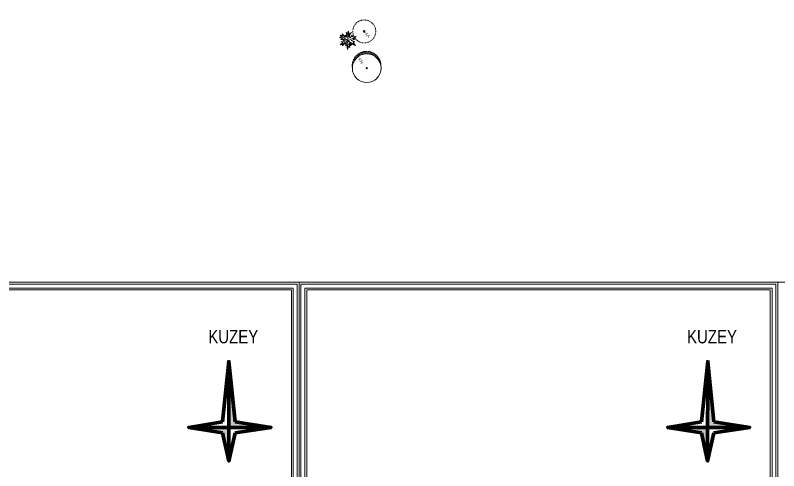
# Model space of a CAD drawing. Header units: millimetres. Extents: x -2145 to 33996, y -835 to 2363.
# Drawn here: x -145 to 1848, y 1173 to 2363 of the extents above; entities that cross this region are included whole.
import ezdxf

# ---------------------------------------------------------------- set-up
doc = ezdxf.new("R2010")
doc.units = ezdxf.units.MM
doc.linetypes.add('Dash', pattern=[0.6, 0.3, -0.3])
for name, color, linetype, lineweight in [('_ZeO agac mevcut_korunacak', 72, 'Continuous', 13), ('_ZeO agac öneri', 253, 'Continuous', 9), ('_ZeO agac öneri tür', 253, 'Continuous', 13), ('arcCGDM_antet', 85, 'Continuous', 20), ('NET_DUVAR', 150, 'Continuous', 18), ('NET_TAŞIYICI', 1, 'Continuous', 35), ('TEFRIS_TWA', 173, 'Continuous', 9)]:
    doc.layers.add(name, color=color, linetype=linetype, lineweight=lineweight)
doc.layers.add('T-MAH-AD', color=7, linetype='Continuous')
doc.styles.add('ARIALTR', font='arial.ttf', dxfattribs={"width": 0.8, "height": 22.5})
doc.styles.add('ZEO-yazı1', font='GOTHIC.TTF')

# ---------------------------------------------------------------- blocks, each defined once
blk = doc.blocks.new('A$C6BB35773')
at = {"layer": 'NET_TAŞIYICI', "linetype": 'Continuous', "lineweight": 70}
h = blk.add_hatch(color=256, dxfattribs=at)
h.paths.add_polyline_path([(-68, 0), (0, 0), (-0.1, 80.8), (-11.3, 12.6)])
h.paths.add_polyline_path([(0, 0), (134.6, 0), (11.3, -12.3), (0.1, -84.8)])
for p, q in [((-0.1, 80.8), (0.1, -84.8)), ((134.6, 0), (-68, 0))]:
    blk.add_line(p, q, dxfattribs=at)
for points in [[(-11.3, 12.6), (-0.1, 80.8), (11.3, 12.6)], [(-11.3, -12.4), (-68, 0), (-11.3, 12.6)], [(11.3, 12.6), (132.6, 0), (11.3, -12.3)], [(11.3, -12.3), (0.1, -84.8), (-11.3, -12.4)]]:
    blk.add_lwpolyline(points, dxfattribs=at)
blk = doc.blocks.new('mevcut agac_korunacak')
at = {"layer": '_ZeO agac mevcut_korunacak'}
for p, q in [((-0.29, 0), (0.29, 0)), ((0, -0.29), (0, 0.29))]:
    blk.add_line(p, q, dxfattribs=at)
at = {"layer": '_ZeO agac mevcut_korunacak', "linetype": 'Dash', "ltscale": 0.5}
blk.add_circle((0, 0), 2.5, dxfattribs=at)
at = {"layer": '_ZeO agac mevcut_korunacak', "ltscale": 0.01, "style": 'ZEO-yazı1', "width": 0.8}
blk.add_text('KA', height=0.6, dxfattribs=at).set_placement((0.55, -0.26))
blk = doc.blocks.new('agac_Acs')
at = {"layer": '_ZeO agac öneri tür', "true_color": 0xc26100}
h = blk.add_hatch(dxfattribs=at)
h.set_pattern_fill('DOTS', color=32, scale=0.05)
h.set_pattern_definition([(360, (-20450.200695, 20259.871655), (0.0396875, 0.079375), [0, -0.079375])])
h.paths.add_polyline_path([(3, 0, 0.219566), (1.95, 2.28, -1.089362), (-1.53, -2.58, 0.581249)])
at = {"layer": '_ZeO agac öneri', "ltscale": 0.01}
blk.add_circle((0, 0), 3, dxfattribs=at)
at = {"layer": '_ZeO agac öneri'}
blk.add_circle((0, 0), 0.13, dxfattribs=at)
at = {"layer": '_ZeO agac öneri', "color": 32, "linetype": 'Dash', "lineweight": 5, "ltscale": 0.3, "true_color": 0xc26100}
blk.add_arc((0.42, -0.3), 3, 229.5348, 59.331, dxfattribs=at)
at = {"layer": '_ZeO agac öneri tür', "ltscale": 0.01, "style": 'ZEO-yazı1', "width": 0.8}
blk.add_text('Acs', height=0.6, dxfattribs=at).set_placement((1.28, -0.24))
blk = doc.blocks.new('A$C532C6DE6')
at = {"layer": 'TEFRIS_TWA'}
for p, q in [((0, 0), (-12.3, 21.8)), ((-6.7, 14.8), (-12.3, 21.8)), ((-10.7, 14.1), (-11.8, 20.6)), ((-5.6, 21.3), (-6.7, 14.8)), ((-3.7, 11.8), (-5.6, 21.3)), ((0, 0), (11.6, 21.8)), ((5.1, 22.9), (2.1, 11.1)), ((5.8, 17.1), (5.1, 22.9)), ((11.6, 21.8), (5.8, 17.1)), ((11.6, 21.8), (11.1, 15.8)), ((-14.8, 3.5), (-23.9, 0)), ((23.2, 0), (-23.9, 0)), ((-23.9, 0), (-14.6, -1.9)), ((-8.8, 11.1), (-18.3, 14.6)), ((-18.3, 14.6), (-10.7, 14.1)), ((-8.3, 3.9), (-16, 7.6)), ((-16, 7.6), (-14.8, 3.5)), ((0, 0), (-11.8, -20.2)), ((-11.1, 10), (-8.8, 11.1)), ((-11.1, 10), (-7.6, 8.8)), ((-7.6, 8.8), (-8.3, 3.9)), ((-3.2, 16), (-3.7, 11.8)), ((-0.7, 10), (-3.2, 16)), ((-2.5, 4.4), (-0.7, 1.2)), ((-0.7, 1.2), (-0.9, 1.4)), ((0.5, 16.4), (-0.7, 10)), ((2.1, 11.1), (-0.2, 16)), ((0, 0), (11.8, -20.2)), ((2.3, -3.9), (0, 0)), ((5.6, 2.3), (10.9, 7.6)), ((9.7, 5.3), (5.6, 2.3)), ((6.7, 6.5), (15.5, 11.1)), ((10.9, 7.6), (6.7, 6.5)), ((17.8, 5.3), (9, 2.3)), ((9, 2.3), (9.7, 5.3)), ((10, 11.8), (15.3, 17.6)), ((15.3, 11.1), (10, 11.8)), ((15.3, 17.6), (11.1, 15.8)), ((13.7, 1.9), (17.8, 5.3)), ((23.2, 0), (13.7, 1.9)), ((16.4, -1.9), (23.2, 0)), ((-14.6, -1.9), (-18.5, -5.3)), ((-18.5, -5.3), (-8.1, -3.5)), ((-8.1, -3.5), (-15.1, -10.7)), ((-14.6, -10), (-10, -10)), ((-10, -10), (-11.8, -20.2)), ((-11.8, -20.2), (-3.5, -10.7)), ((-3.5, -10.7), (-3, -14.4)), ((-3, -14.4), (-1.2, -7.2)), ((-1.2, -7.2), (0, -15.5)), ((0, -15.5), (1.9, -9.5)), ((1.9, -9.5), (3.5, -17.8)), ((3.5, -17.8), (5.3, -13.2)), ((11.8, -9.5), (4.6, -3)), ((4.6, -3), (12.3, -4.2)), ((5.3, -13.2), (11.8, -20.2)), ((11.8, -20.2), (7.6, -8.3)), ((7.6, -8.3), (11.8, -9.5)), ((12.3, -4.2), (10.7, -1.9)), ((10.7, -1.9), (18.3, -5.3)), ((18.3, -5.3), (16.4, -1.9))]:
    blk.add_line(p, q, dxfattribs=at)

msp = doc.modelspace()

# ---------------------------------------------------------------- linework, layer by layer
at = {"layer": 'arcCGDM_antet', "ltscale": 10}
for points in [[(-1104.03, 1665.32), (595.97, 1665.32), (595.97, -834.68), (-1104.03, -834.68)], [(-1099.03, 1660.32), (590.97, 1660.32), (590.97, -829.68), (-1099.03, -829.68)], [(595.97, 1665.32), (1845.97, 1665.32), (1845.97, -834.68), (595.97, -834.68)], [(600.97, 1660.32), (1840.97, 1660.32), (1840.97, -829.68), (600.97, -829.68)], [(1845.97, 1665.32), (4845.97, 1665.32), (4845.97, -834.68), (1845.97, -834.68)], [(-1089.03, 1650.32), (580.97, 1650.32), (580.97, -769.68), (-1089.03, -769.68)], [(-1084.03, 1645.32), (575.97, 1645.32), (575.97, -764.68), (-1084.03, -764.68)], [(610.97, 1650.32), (1830.97, 1650.32), (1830.97, -769.68), (610.97, -769.68)], [(615.97, 1645.32), (1825.97, 1645.32), (1825.97, -764.68), (615.97, -764.68)]]:
    msp.add_lwpolyline(points, close=True, dxfattribs=at)

# ---------------------------------------------------------------- block references
at = {"layer": '_ZeO agac mevcut_korunacak', "color": 1, "xscale": 12.00000000000016, "yscale": 12.00000000000016, "zscale": 12.00000000000016, "rotation": 310.439192540366}
msp.add_blockref('mevcut agac_korunacak', (766.23, 2320.55), dxfattribs=at)
at = {"layer": '_ZeO agac öneri', "color": 3, "xscale": 12.50000000000017, "yscale": 12.50000000000017, "zscale": 12.50000000000017, "rotation": 128.2894774502941}
msp.add_blockref('agac_Acs', (772.66, 2224.58), dxfattribs=at)
at = {"layer": 'NET_DUVAR', "xscale": 1.296000000000003, "yscale": 1.296000000000003, "zscale": 1.296000000000003, "rotation": 89.95972261716851}
for p in [(412.86, 1286.27), (1662.86, 1286.27)]:
    msp.add_blockref('A$C6BB35773', p, dxfattribs=at)
at = {"layer": 'TEFRIS_TWA', "xscale": -1, "rotation": 27.13198020599625}
msp.add_blockref('A$C532C6DE6', (723.59, 2296.4), dxfattribs=at)

# ---------------------------------------------------------------- texts
at = {"layer": 'T-MAH-AD', "char_height": 35, "width": 259.9465, "attachment_point": 5, "style": 'ARIALTR'}
for insert in [(424.18, 1523.07), (1674.18, 1523.07)]:
    msp.add_mtext('KUZEY', dxfattribs=dict(at, insert=insert))

doc.saveas('drawing.dxf')
